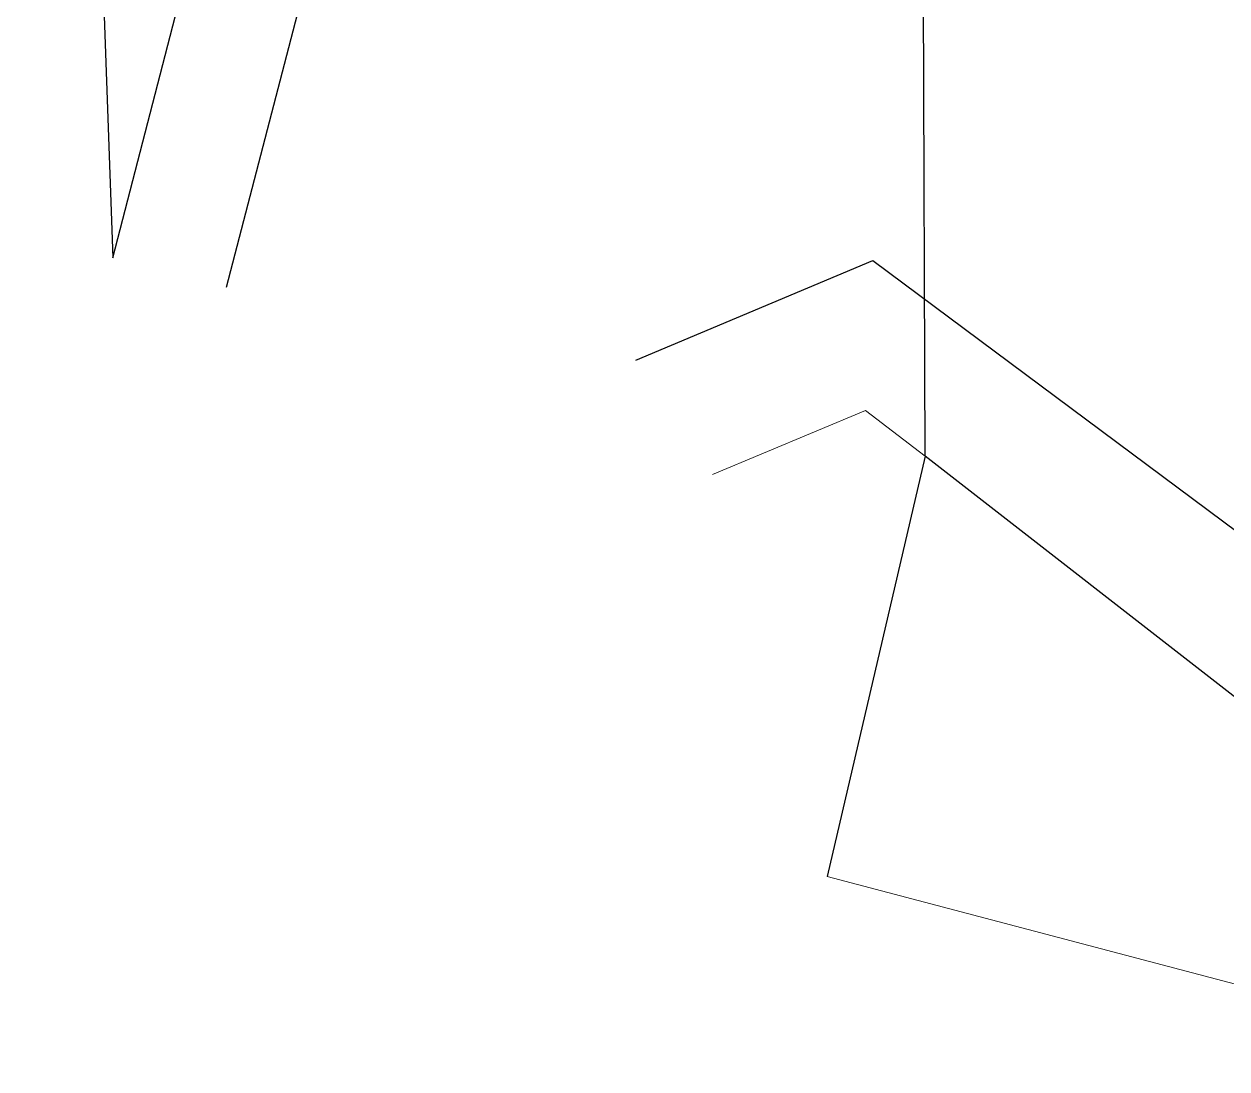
# Model space of a CAD drawing. Header units: metres. Extents: x -45 to 1930, y -347 to 488.
# Drawn here: x 81.69 to 97.53, y -333.14 to -319.37 of the extents above; entities that cross this region are included whole.
import ezdxf

# ---------------------------------------------------------------- set-up
doc = ezdxf.new("R2010")
doc.units = ezdxf.units.M
for name, color, linetype in [('01_PODKLAD_HRANICE_1', 70, 'Continuous'), ('01_PODKLAD_SLUCKY_4', 2, 'Continuous'), ('01_SLABE', 7, 'Continuous')]:
    doc.layers.add(name, color=color, linetype=linetype)
doc.layers.add('OBVODY BUDOV', color=7, linetype='Continuous', lineweight=0)

msp = doc.modelspace()

# ---------------------------------------------------------------- linework, layer by layer
at = {"layer": '01_PODKLAD_HRANICE_1'}
for p, q in [((93.550896, -325.068109), (93.508619, -313.02376)), ((82.852809, -322.453051), (83.999963, -318.033191)), ((93.550896, -325.068109), (92.261769, -330.604448)), ((102.198033, -331.799359), (93.550896, -325.068109))]:
    msp.add_line(p, q, dxfattribs=at)
at = {"layer": '01_PODKLAD_SLUCKY_4'}
msp.add_line((81.685369, -289.406095), (82.852809, -322.453051), dxfattribs=at)
at = {"layer": '01_SLABE'}
for p, q in [((84.35317, -322.842463), (85.46958, -318.541057)), ((89.74018, -323.801698), (92.861196, -322.490913)), ((92.861196, -322.490913), (103.4114, -330.351104))]:
    msp.add_line(p, q, dxfattribs=at)
at = {"layer": 'OBVODY BUDOV', "color": 2, "linetype": 'Continuous', "lineweight": 0}
for p, q in [((90.749885, -325.310997), (92.765441, -324.464491)), ((92.765441, -324.464491), (93.550896, -325.068109)), ((92.261769, -330.604448), (101.860097, -333.140473))]:
    msp.add_line(p, q, dxfattribs=at)

doc.saveas('drawing.dxf')
